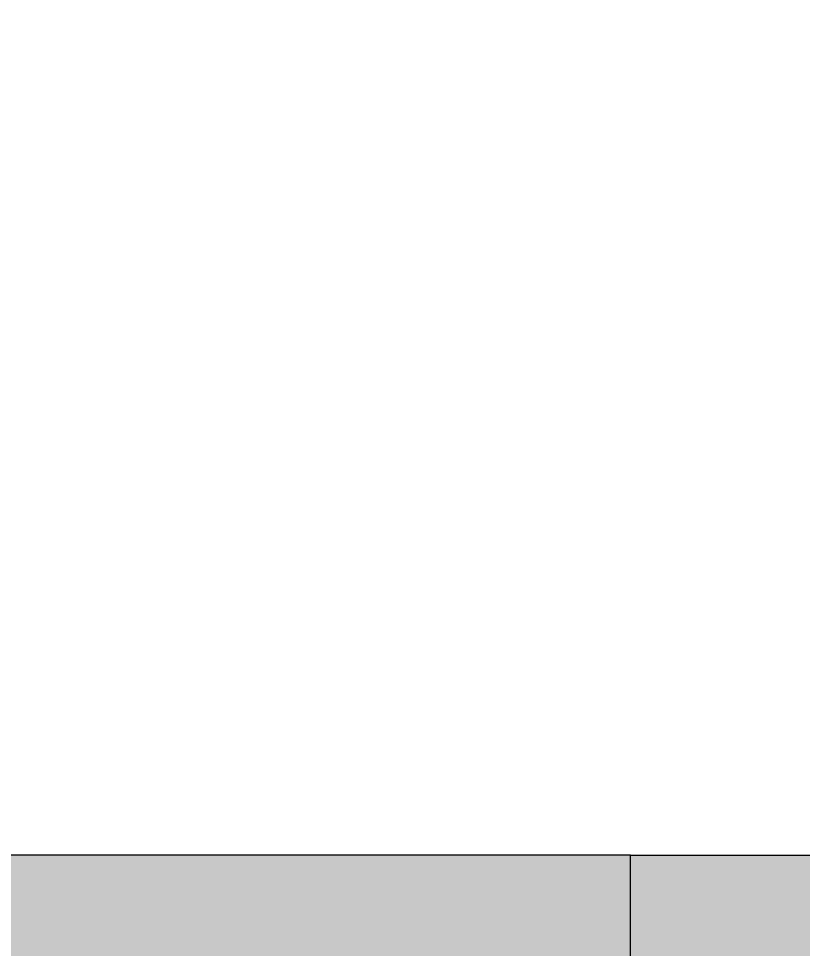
# Model space of a CAD drawing. Header units: inches. Extents: x 4017 to 5703, y -944 to 2840.
# Drawn here: x 4148.51 to 4155.25, y 1251.58 to 1259.57 of the extents above; entities that cross this region are included whole.
import ezdxf

# ---------------------------------------------------------------- set-up
doc = ezdxf.new("R2010")
doc.units = ezdxf.units.IN
doc.header["$MEASUREMENT"] = 0
doc.layers.get('0').update_dxf_attribs({"color": 5})
doc.layers.get('DEFPOINTS').update_dxf_attribs({"color": 254})
doc.layers.add('1 - plaster', color=1, linetype='Continuous', lineweight=9)
doc.layers.add('A-dim-work', color=8, linetype='Continuous')
doc.styles.add('hebtovna', font='hebtovna.shx', dxfattribs={"width": 0.7})
doc.dimstyles.new('Copy of gl-D10', dxfattribs={"dimtxt": 2, "dimasz": 1, "dimexe": 1, "dimexo": 1, "dimgap": 1, "dimtad": 0, "dimdec": 1, "dimzin": 0, "dimdsep": 46, "dimtxsty": 'hebtovna', "dimblk": 'OBLIQUE', "dimblk1": 'OBLIQUE', "dimblk2": 'OBLIQUE', "dimcen": 0, "dimdle": 0.5, "dimclrd": 256, "dimclre": 256, "dimclrt": 256, "dimadec": 0, "dimazin": 0, "dimtfac": 0.05, "dimtdec": 1, "dimtix": 1, "dimtmove": 2, "dimatfit": 0, "dimfxl": 1, "dimfxlon": 1, "dimtvp": 0.75, "dimtolj": 1, "dimtzin": 0, "dimarcsym": 0})

# ---------------------------------------------------------------- blocks, each defined once
blk = doc.blocks.new('ddddw')
at = {"layer": '1 - plaster', "true_color": 0xe0a352}
for points in [[(5.9998, 6.7891), (5.9998, -0.611), (7.9998, -0.611), (7.9998, 2.389), (9.9998, 2.389), (9.9998, 6.7891)], [(5.9998, 0.589), (5.9998, -0.611), (-0.6735, -0.611), (-0.6735, 0.589)]]:
    blk.add_hatch(color=33, dxfattribs=at).paths.add_polyline_path(points)
at = {"layer": '1 - plaster'}
for points in [[(5.9998, 6.7891), (5.9998, -0.611), (7.9998, -0.611), (7.9998, 2.389), (9.9998, 2.389), (9.9998, 6.7891), (5.9998, 6.7891)], [(5.9999, 0.5891), (5.9999, -0.6109), (-0.6002, -0.611), (-0.6002, 0.589), (5.9999, 0.5891)]]:
    blk.add_lwpolyline(points, dxfattribs=at)
blk = doc.blocks.new('_Oblique')
at = {"color": 0, "linetype": 'ByBlock', "lineweight": -2}
blk.add_line((-0.5, -0.5), (0.5, 0.5), dxfattribs=at)
blk = doc.blocks.new('*D382')
at = {"layer": 'A-dim-work', "color": 6, "lineweight": -2, "transparency": 16777216}
for p, q in [((4161.3061, 1317.8715), (4161.3061, 1251.8845)), ((4160.3061, 1317.3715), (4162.3061, 1317.3715)), ((4160.3061, 1252.3845), (4162.3061, 1252.3845))]:
    blk.add_line(p, q, dxfattribs=at)
at = {"layer": 'DEFPOINTS', "color": 0, "transparency": 16777216}
for p in [(4154.6307, 1317.3715), (4153.7701, 1252.3845), (4161.3061, 1252.3845)]:
    blk.add_point(p, dxfattribs=at)
at = {"layer": 'A-dim-work', "color": 6, "lineweight": -2, "transparency": 16777216}
for p, rotation in [((4161.3061, 1317.3715), 90), ((4161.3061, 1252.3845), 270)]:
    blk.add_blockref('_Oblique', p, dxfattribs=dict(at, rotation=rotation))
at = {"layer": 'A-dim-work', "color": 6, "transparency": 16777216, "insert": (4159.0561, 1284.878), "char_height": 3, "attachment_point": 5, "rotation": 90, "style": 'hebtovna'}
blk.add_mtext('\\A1;65.0', dxfattribs=at)

msp = doc.modelspace()

# ---------------------------------------------------------------- block references
at = {"xscale": -1, "rotation": 180}
msp.add_blockref('ddddw', (4147.7703, 1251.7736), dxfattribs=at)

# ---------------------------------------------------------------- dimensions: what is measured, and where the dimension line sits
at = {"layer": 'A-dim-work'}
dim = msp.add_linear_dim(base=(4161.3061, 1252.3845), p1=(4154.6307, 1317.3715), p2=(4153.7701, 1252.3845), angle=90, dimstyle='Copy of gl-D10', override={"dimtxt": 3, "dimclrd": 6, "dimclre": 6, "dimclrt": 6}, dxfattribs=at)
dim.commit()
dim.dimension.update_dxf_attribs({"geometry": '*D382', "text_midpoint": (4159.0561, 1284.878)})

doc.saveas('drawing.dxf')
